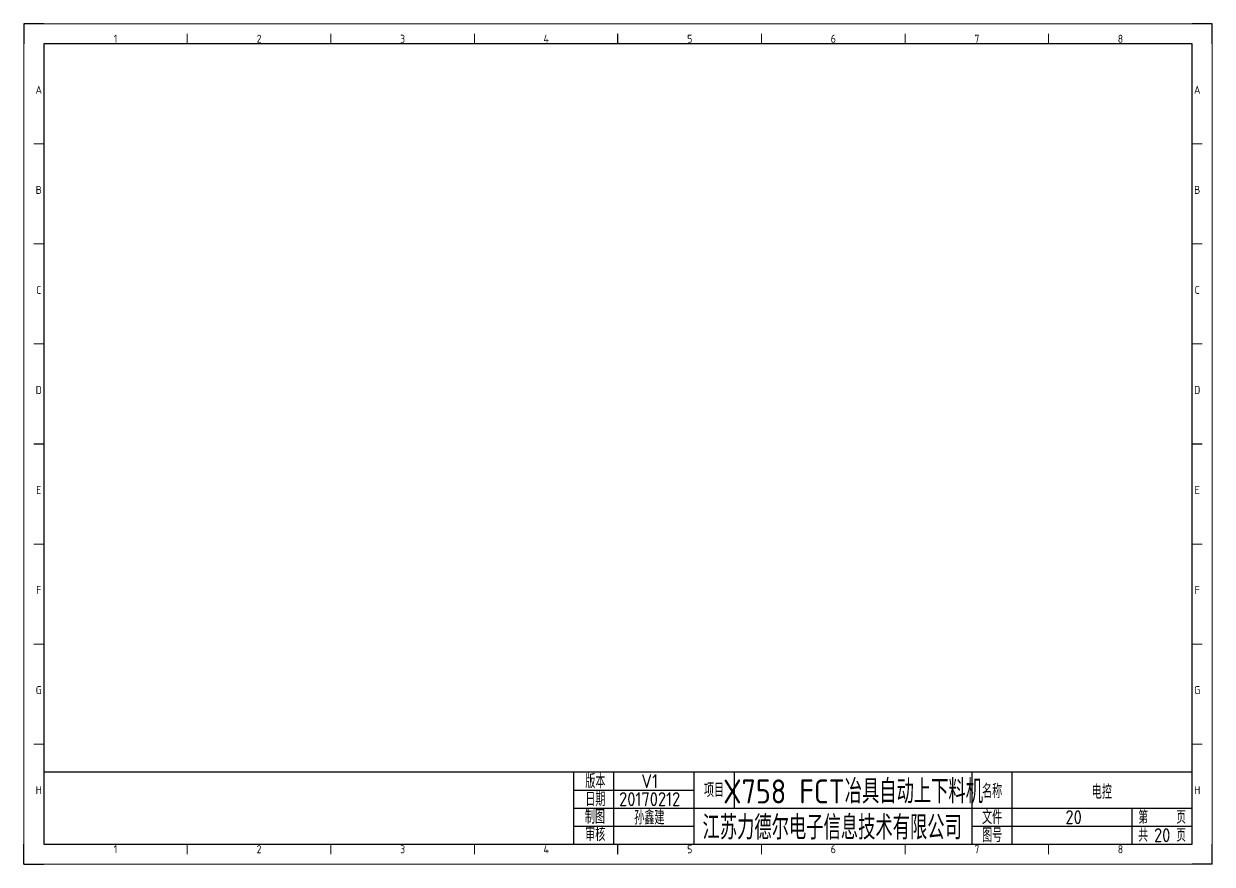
# Model space of a CAD drawing. Header units: millimetres. Extents: x 2029 to 5701, y 1269 to 3627.
# Drawn here: x 2029.3 to 2326.3, y 1387.4 to 1597.4 of the extents above; entities that cross this region are included whole.
import ezdxf
from ezdxf.enums import TextEntityAlignment as Align

# ---------------------------------------------------------------- set-up
doc = ezdxf.new("R2010")
doc.units = ezdxf.units.MM
for name, color, linetype in [('AE_BOR', 1, 'Continuous'), ('图框_标题栏属性', 1, 'Continuous'), ('图框_标题栏文字', 6, 'Continuous')]:
    doc.layers.add(name, color=color, linetype=linetype)
doc.styles.add('ACGBTS', font='ISOCP.SHX')
doc.styles.get("Standard").update_dxf_attribs({"font": 'arial.ttf'})
doc.styles.add('工程字', font='gbenor.shx', dxfattribs={"bigfont": 'gbcbig.shx'})

# ---------------------------------------------------------------- blocks, each defined once
blk = doc.blocks.new('Border')
for p, q in [((584, 410), (10, 410)), ((10, 410), (10, 10)), ((584, 10), (584, 410)), ((10, 10), (584, 10))]:
    blk.add_line(p, q)
at = {"layer": 'AE_BOR', "color": 1, "lineweight": 30}
for p, q in [((10, 420), (0, 420)), ((0, 420), (0, 410)), ((594, 420), (584, 420)), ((594, 410), (594, 420)), ((297, 410), (297, 415)), ((5, 210), (10, 210)), ((584, 210), (589, 210)), ((0, 0), (0, 10)), ((297, 5), (297, 10)), ((594, 0), (594, 10)), ((0, 0), (10, 0)), ((594, 0), (584, 0))]:
    blk.add_line(p, q, dxfattribs=at)
at = {"layer": 'AE_BOR', "color": 1, "lineweight": 15}
for p, q in [((0, 420), (594, 420)), ((0, 0), (0, 420)), ((594, 420), (594, 0)), ((81.75, 410), (81.75, 415)), ((153.5, 410), (153.5, 415)), ((225.25, 410), (225.25, 415)), ((368.75, 410), (368.75, 415)), ((440.5, 410), (440.5, 415)), ((512.25, 410), (512.25, 415)), ((10, 360), (5, 360)), ((589, 360), (584, 360)), ((10, 310), (5, 310)), ((589, 310), (584, 310)), ((10, 260), (5, 260)), ((589, 260), (584, 260)), ((10, 160), (5, 160)), ((589, 160), (584, 160)), ((10, 110), (5, 110)), ((589, 110), (584, 110)), ((10, 60), (5, 60)), ((589, 60), (584, 60)), ((81.75, 5), (81.75, 10)), ((153.5, 5), (153.5, 10)), ((225.25, 5), (225.25, 10)), ((368.75, 5), (368.75, 10)), ((440.5, 5), (440.5, 10)), ((512.25, 5), (512.25, 10)), ((594, 0), (0, 0))]:
    blk.add_line(p, q, dxfattribs=at)
at = {"layer": 'AE_BOR', "color": 1, "lineweight": 15, "style": 'ACGBTS'}
for s, p in [('1', (45.875, 412.5)), ('2', (117.625, 412.5)), ('3', (189.375, 412.5)), ('4', (261.125, 412.5)), ('5', (332.875, 412.5)), ('6', (404.625, 412.5)), ('7', (476.375, 412.5)), ('8', (548.125, 412.5)), ('A', (7.5, 387)), ('A', (586.5, 387)), ('B', (7.5, 337)), ('B', (586.5, 337)), ('C', (7.5, 287)), ('C', (586.5, 287)), ('D', (7.5, 237)), ('D', (586.5, 237)), ('E', (7.5, 187)), ('E', (586.5, 187)), ('F', (7.5, 137)), ('F', (586.5, 137)), ('G', (7.5, 87)), ('G', (586.5, 87)), ('H', (7.5, 37)), ('H', (586.5, 37)), ('1', (45.875, 7.5)), ('2', (117.625, 7.5)), ('3', (189.375, 7.5)), ('4', (261.125, 7.5)), ('5', (332.875, 7.5)), ('6', (404.625, 7.5)), ('7', (476.375, 7.5)), ('8', (548.125, 7.5))]:
    blk.add_text(s, height=4, dxfattribs=at).set_placement(p, align=Align.MIDDLE)
blk = doc.blocks.new('LdrDkA4')
for p, q in [((132.5, 0), (132.5, 18)), ((142.5, 0), (142.5, 18)), ((162.5, 0), (162.5, 18)), ((162.5, 0), (162.5, 18)), ((162.5, 0), (162.5, 18)), ((172.5, 18), (172.5, 13.5)), ((232, 0), (232, 18)), ((242, 0), (242, 18)), ((132.5, 13.5), (162.5, 13.5)), ((172.5, 13.5), (172.5, 9)), ((132.5, 9), (162.99, 9)), ((162.5, 9), (287, 9)), ((272, 0), (272, 9)), ((132.5, 4.5), (162.5, 4.5)), ((232, 4.5), (287, 4.5)), ((142.5, 2.09), (142.5, 2.09)), ((142.5, 2.09), (142.5, 2.09))]:
    blk.add_line(p, q)
blk.add_lwpolyline([(132.5, 18), (0, 18), (0, 0), (132.5, 0)], close=True)
blk.add_lwpolyline([(132.5, 0), (287, 0), (287, 18), (132.5, 18)])
at = {"flags": 9}
blk.add_attdef('WD_TB', (0, 0), '', height=2.5, dxfattribs=at)
at = {"layer": '图框_标题栏属性', "style": '工程字'}
for tag, height, p in [('版本', 3.5, (151.42, 15.75)), ('项目', 6, (202.25, 13.5)), ('名称', 3.5, (264.42, 13.27)), ('日期', 3.5, (151.42, 11.25)), ('制图', 3.5, (151.34, 6.85)), ('公司名称', 6, (197.03, 4.5)), ('文件', 3.5, (257.37, 6.75)), ('页数', 3.5, (279.5, 6.75)), ('审核', 3.5, (151.65, 2.36)), ('图号', 3.5, (257.37, 2.25)), ('总数', 3.5, (279.5, 2.25))]:
    blk.add_attdef(tag, text='', height=height, dxfattribs=at).set_placement(p, align=Align.MIDDLE)
at = {"layer": '图框_标题栏文字', "style": '工程字'}
for s, height, p in [('版本', 3.5, (137.85, 15.75)), ('项目', 3.5, (167.5, 13.5)), ('名称', 3.5, (237, 13.27)), ('日期', 3.5, (137.85, 11.25)), ('制图', 3.5, (137.75, 6.85)), ('文件', 3.5, (237, 6.75)), ('第    页', 3.25, (279.5, 6.75)), ('审核', 3.5, (137.81, 2.51)), ('图号', 3.5, (237, 2.25)), ('共    页', 3.25, (279.5, 2.25))]:
    blk.add_text(s, height=height, dxfattribs=at).set_placement(p, align=Align.MIDDLE_CENTER)

msp = doc.modelspace()

# ---------------------------------------------------------------- block references
msp.add_blockref('LdrDkA4', (2034.29, 1392.42)).add_auto_attribs({'总数': '20', '文件': '20', '名称': '电控', '公司名称': '江苏力德尔电子信息技术有限公司', '项目': 'X758 FCT冶具自动上下料机', '制图': '孙鑫建', '日期': '20170212', '版本': 'V1'})
at = {"layer": 'AE_BOR', "xscale": 0.5, "yscale": 0.5, "zscale": 0.5}
msp.add_blockref('Border', (2029.29, 1387.42), dxfattribs=at)

doc.saveas('drawing.dxf')
